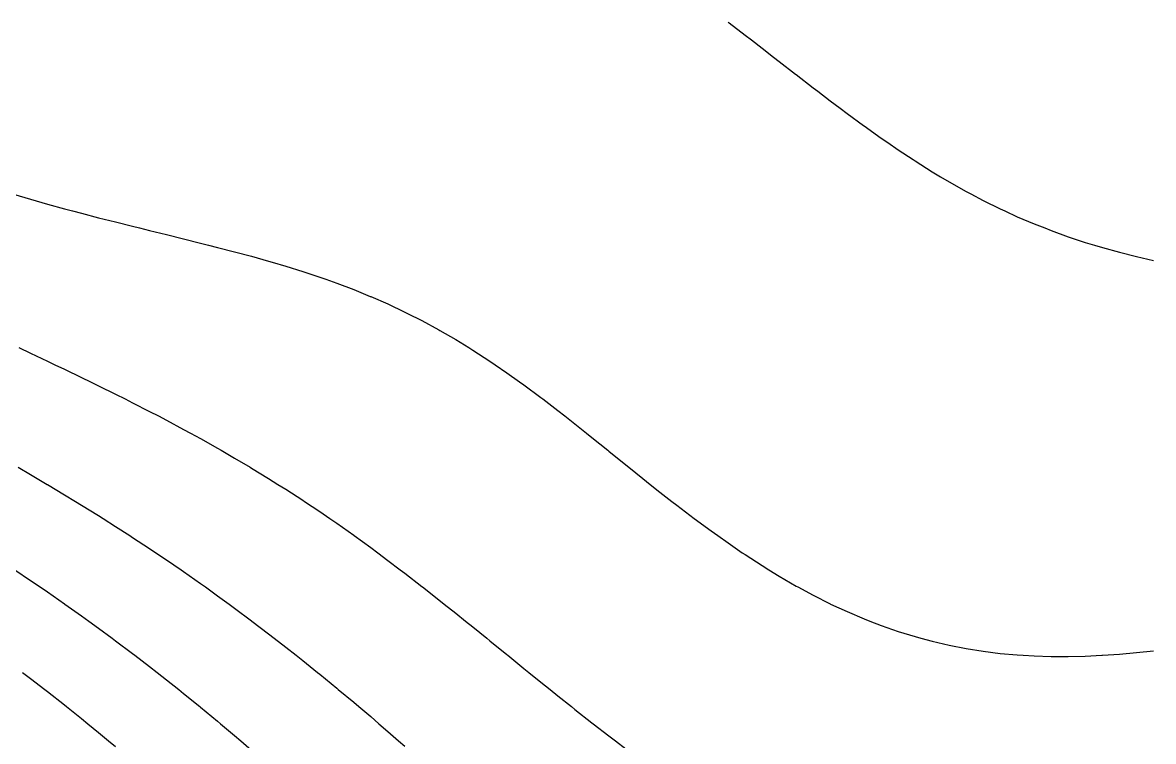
# Model space of a CAD drawing. Extents: x 1412622.5 to 1412673.9, y 4931530.8 to 4931599.9.
# Drawn here: x 1412662.66 to 1412673.92, y 4931544.61 to 4931551.76 of the extents above; entities that cross this region are included whole.
import ezdxf

# ---------------------------------------------------------------- set-up
doc = ezdxf.new("R2010")
doc.units = 0
doc.layers.add('line', color=2, linetype='CONTINUOUS')

msp = doc.modelspace()

# ---------------------------------------------------------------- linework, layer by layer
at = {"layer": 'line'}
for points in [[(1412669.683386, 4931551.766903), (1412669.694256, 4931551.758741), (1412669.852665, 4931551.636921), (1412669.916117, 4931551.588578), (1412670.021944, 4931551.506085), (1412670.135967, 4931551.418415), (1412670.191223, 4931551.374968), (1412670.355575, 4931551.248252), (1412670.360502, 4931551.244371), (1412670.529781, 4931551.113077), (1412670.576153, 4931551.078089), (1412670.69906, 4931550.983489), (1412670.800674, 4931550.907925), (1412670.868339, 4931550.856664), (1412671.03161, 4931550.737762), (1412671.037618, 4931550.733313), (1412671.206897, 4931550.612015), (1412671.271984, 4931550.567599), (1412671.376176, 4931550.495389), (1412671.525714, 4931550.397436), (1412671.545455, 4931550.384328), (1412671.714734, 4931550.277089), (1412671.798594, 4931550.227273), (1412671.884013, 4931550.175902), (1412672.053292, 4931550.080723), (1412672.098025, 4931550.05711), (1412672.222571, 4931549.990636), (1412672.39185, 4931549.907386), (1412672.436371, 4931549.886946), (1412672.561129, 4931549.829069), (1412672.730408, 4931549.757115), (1412672.833809, 4931549.716783), (1412672.899687, 4931549.69084), (1412673.068966, 4931549.629313), (1412673.238245, 4931549.573659), (1412673.328104, 4931549.54662), (1412673.407524, 4931549.522482), (1412673.576803, 4931549.475238), (1412673.746082, 4931549.432604), (1412673.915361, 4931549.394029)], [(1412662.573668, 4931550.052323), (1412662.742947, 4931550.002916), (1412662.912226, 4931549.954773), (1412663.081505, 4931549.907765), (1412663.159583, 4931549.886946), (1412663.250784, 4931549.862663), (1412663.420063, 4931549.819113), (1412663.589342, 4931549.776126), (1412663.758621, 4931549.733453), (1412663.826467, 4931549.716783), (1412663.9279, 4931549.691822), (1412664.097179, 4931549.650676), (1412664.266458, 4931549.608998), (1412664.435737, 4931549.566482), (1412664.514426, 4931549.54662), (1412664.605016, 4931549.523653), (1412664.774295, 4931549.480029), (1412664.943574, 4931549.434388), (1412665.112853, 4931549.386261), (1412665.146501, 4931549.376457), (1412665.282132, 4931549.336677), (1412665.451411, 4931549.284063), (1412665.62069, 4931549.227355), (1412665.680603, 4931549.206294), (1412665.789969, 4931549.167566), (1412665.959248, 4931549.103479), (1412666.122533, 4931549.036131), (1412666.128527, 4931549.033641), (1412666.297806, 4931548.960165), (1412666.467085, 4931548.879831), (1412666.49485, 4931548.865967), (1412666.636364, 4931548.794864), (1412666.805643, 4931548.702467), (1412666.817321, 4931548.695804), (1412666.974922, 4931548.605481), (1412667.104574, 4931548.525641), (1412667.144201, 4931548.501171), (1412667.31348, 4931548.391387), (1412667.366225, 4931548.355478), (1412667.482759, 4931548.276114), (1412667.609458, 4931548.185315), (1412667.652038, 4931548.154855), (1412667.821317, 4931548.028992), (1412667.839393, 4931548.015152), (1412667.990596, 4931547.89995), (1412668.060433, 4931547.844988), (1412668.159875, 4931547.767316), (1412668.275278, 4931547.674825), (1412668.329154, 4931547.632063), (1412668.486481, 4931547.504662), (1412668.498433, 4931547.495097), (1412668.667712, 4931547.358605), (1412668.697383, 4931547.334499), (1412668.836991, 4931547.222859), (1412668.909867, 4931547.164336), (1412669.00627, 4931547.088284), (1412669.125789, 4931546.994172), (1412669.175549, 4931546.955766), (1412669.344828, 4931546.826084), (1412669.347588, 4931546.824009), (1412669.514107, 4931546.701657), (1412669.58032, 4931546.653846), (1412669.683386, 4931546.581236), (1412669.824988, 4931546.483683), (1412669.852665, 4931546.465101), (1412670.021944, 4931546.35536), (1412670.088892, 4931546.31352), (1412670.191223, 4931546.251331), (1412670.360502, 4931546.152545), (1412670.377141, 4931546.143357), (1412670.529781, 4931546.061534), (1412670.69906, 4931545.975397), (1412670.703714, 4931545.973193), (1412670.868339, 4931545.897615), (1412671.037618, 4931545.825055), (1412671.093706, 4931545.80303), (1412671.206897, 4931545.759966), (1412671.376176, 4931545.701378), (1412671.545455, 4931545.648658), (1412671.603042, 4931545.632867), (1412671.714734, 4931545.603181), (1412671.884013, 4931545.56411), (1412672.053292, 4931545.530946), (1412672.222571, 4931545.503634), (1412672.39185, 4931545.482119), (1412672.561129, 4931545.466233), (1412672.618775, 4931545.462704), (1412672.730408, 4931545.456071), (1412672.899687, 4931545.450974), (1412673.068966, 4931545.450663), (1412673.238245, 4931545.45475), (1412673.404092, 4931545.462704), (1412673.407524, 4931545.462873), (1412673.576803, 4931545.475016), (1412673.746082, 4931545.490472), (1412673.915361, 4931545.508784)], [(1412662.627799, 4931548.525641), (1412662.742947, 4931548.471378), (1412662.912226, 4931548.390995), (1412662.986859, 4931548.355478), (1412663.081505, 4931548.310304), (1412663.250784, 4931548.228809), (1412663.340233, 4931548.185315), (1412663.420063, 4931548.146329), (1412663.589342, 4931548.0628), (1412663.684394, 4931548.015152), (1412663.758621, 4931547.977691), (1412663.9279, 4931547.891057), (1412664.016258, 4931547.844988), (1412664.097179, 4931547.802571), (1412664.266458, 4931547.712073), (1412664.334858, 4931547.674825), (1412664.435737, 4931547.619495), (1412664.605016, 4931547.524042), (1412664.638889, 4931547.504662), (1412664.774295, 4931547.426622), (1412664.928658, 4931547.334499), (1412664.943574, 4931547.325528), (1412665.112853, 4931547.222444), (1412665.205404, 4931547.164336), (1412665.282132, 4931547.11581), (1412665.451411, 4931547.005723), (1412665.468909, 4931546.994172), (1412665.62069, 4931546.893303), (1412665.721926, 4931546.824009), (1412665.789969, 4931546.77714), (1412665.959248, 4931546.657483), (1412665.964333, 4931546.653846), (1412666.128527, 4931546.535817), (1412666.197867, 4931546.483683), (1412666.297806, 4931546.408042), (1412666.422398, 4931546.31352), (1412666.467085, 4931546.279481), (1412666.636364, 4931546.148338), (1412666.642742, 4931546.143357), (1412666.805643, 4931546.015851), (1412666.859358, 4931545.973193), (1412666.974922, 4931545.881283), (1412667.072208, 4931545.80303), (1412667.144201, 4931545.7451), (1412667.282505, 4931545.632867), (1412667.31348, 4931545.607746), (1412667.482759, 4931545.469889), (1412667.491597, 4931545.462704), (1412667.652038, 4931545.33264), (1412667.701444, 4931545.292541), (1412667.821317, 4931545.195634), (1412667.912083, 4931545.122378), (1412667.990596, 4931545.059319), (1412668.124577, 4931544.952214), (1412668.159875, 4931544.92416), (1412668.329154, 4931544.790819), (1412668.34045, 4931544.782051), (1412668.498433, 4931544.660405), (1412668.562198, 4931544.611888), (1412668.667712, 4931544.532315)], [(1412662.621021, 4931547.334499), (1412662.742947, 4931547.263288), (1412662.909541, 4931547.164336), (1412662.912226, 4931547.162729), (1412663.081505, 4931547.061503), (1412663.192078, 4931546.994172), (1412663.250784, 4931546.958128), (1412663.420063, 4931546.853041), (1412663.466372, 4931546.824009), (1412663.589342, 4931546.746211), (1412663.732532, 4931546.653846), (1412663.758621, 4931546.636856), (1412663.9279, 4931546.525683), (1412663.990885, 4931546.483683), (1412664.097179, 4931546.412094), (1412664.240768, 4931546.31352), (1412664.266458, 4931546.295699), (1412664.435737, 4931546.177124), (1412664.483273, 4931546.143357), (1412664.605016, 4931546.055979), (1412664.718388, 4931545.973193), (1412664.774295, 4931545.931946), (1412664.943574, 4931545.805103), (1412664.946323, 4931545.80303), (1412665.112853, 4931545.676236), (1412665.168993, 4931545.632867), (1412665.282132, 4931545.544626), (1412665.385829, 4931545.462704), (1412665.451411, 4931545.410423), (1412665.597633, 4931545.292541), (1412665.62069, 4931545.27379), (1412665.789969, 4931545.135205), (1412665.805557, 4931545.122378), (1412665.959248, 4931544.994966), (1412666.010459, 4931544.952214), (1412666.128527, 4931544.852989), (1412666.209543, 4931544.782051), (1412666.297806, 4931544.704097), (1412666.405281, 4931544.611888), (1412666.467085, 4931544.558567)], [(1412662.587875, 4931546.31352), (1412662.742947, 4931546.209106), (1412662.83932, 4931546.143357), (1412662.912226, 4931546.093077), (1412663.081505, 4931545.974833), (1412663.083843, 4931545.973193), (1412663.250784, 4931545.854825), (1412663.322865, 4931545.80303), (1412663.420063, 4931545.732365), (1412663.555167, 4931545.632867), (1412663.589342, 4931545.607387), (1412663.758621, 4931545.480057), (1412663.781517, 4931545.462704), (1412663.9279, 4931545.35038), (1412664.002412, 4931545.292541), (1412664.097179, 4931545.21806), (1412664.217619, 4931545.122378), (1412664.266458, 4931545.08309), (1412664.427616, 4931544.952214), (1412664.435737, 4931544.945537), (1412664.605016, 4931544.805711), (1412664.633455, 4931544.782051), (1412664.774295, 4931544.663487), (1412664.835164, 4931544.611888), (1412664.943574, 4931544.518923)], [(1412662.663125, 4931545.292541), (1412662.742947, 4931545.231732), (1412662.885095, 4931545.122378), (1412662.912226, 4931545.101223), (1412663.081505, 4931544.968289), (1412663.101848, 4931544.952214), (1412663.250784, 4931544.832897), (1412663.313685, 4931544.782051), (1412663.420063, 4931544.69485), (1412663.520461, 4931544.611888), (1412663.589342, 4931544.554163)]]:
    msp.add_lwpolyline(points, dxfattribs=at)

doc.saveas('drawing.dxf')
